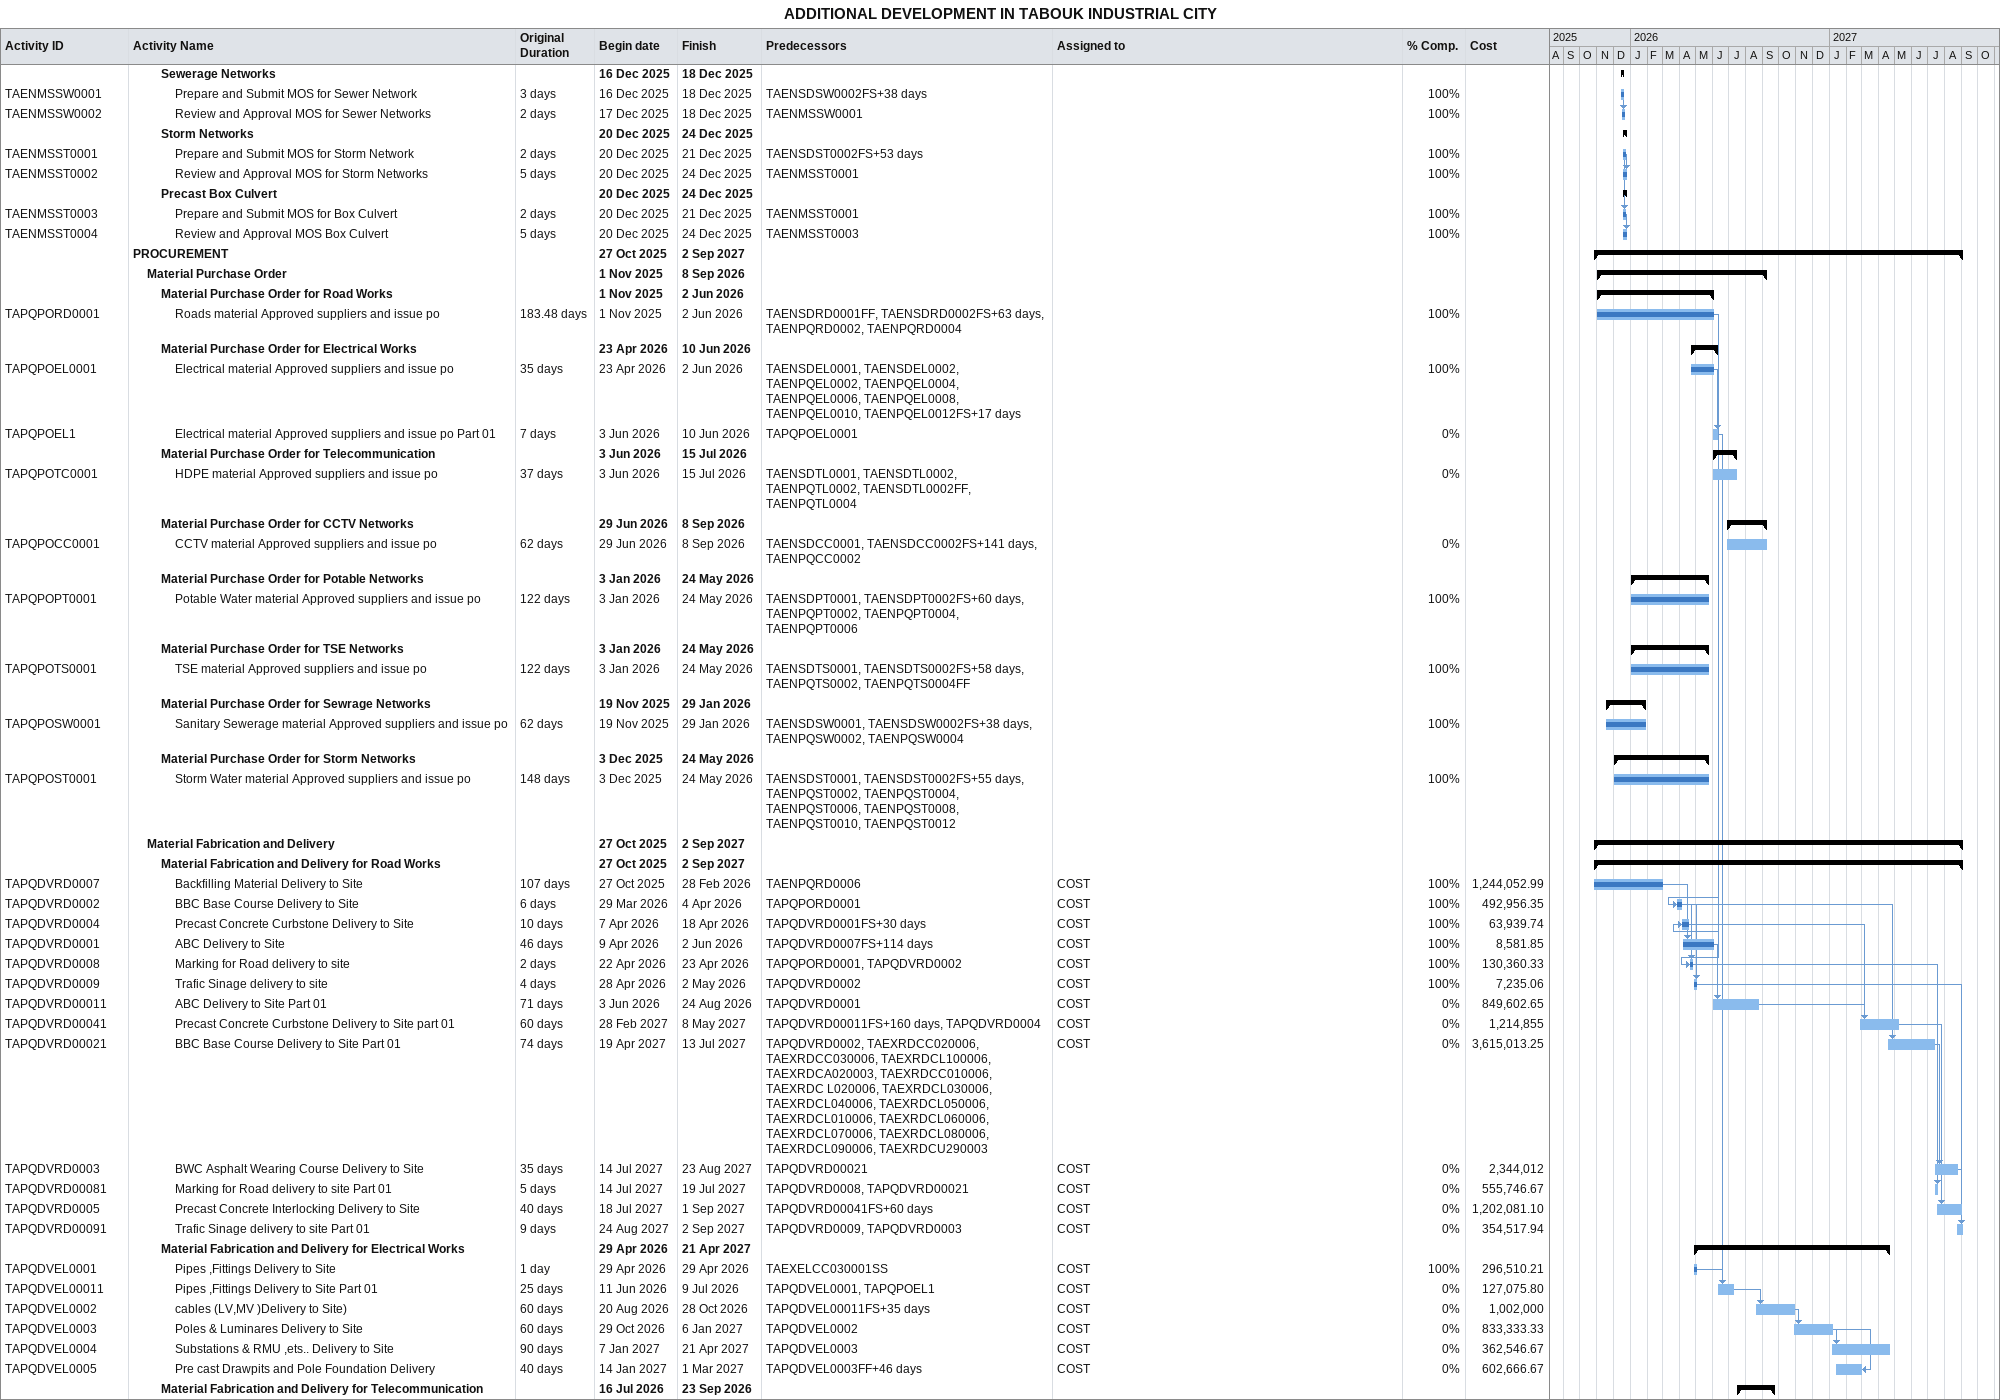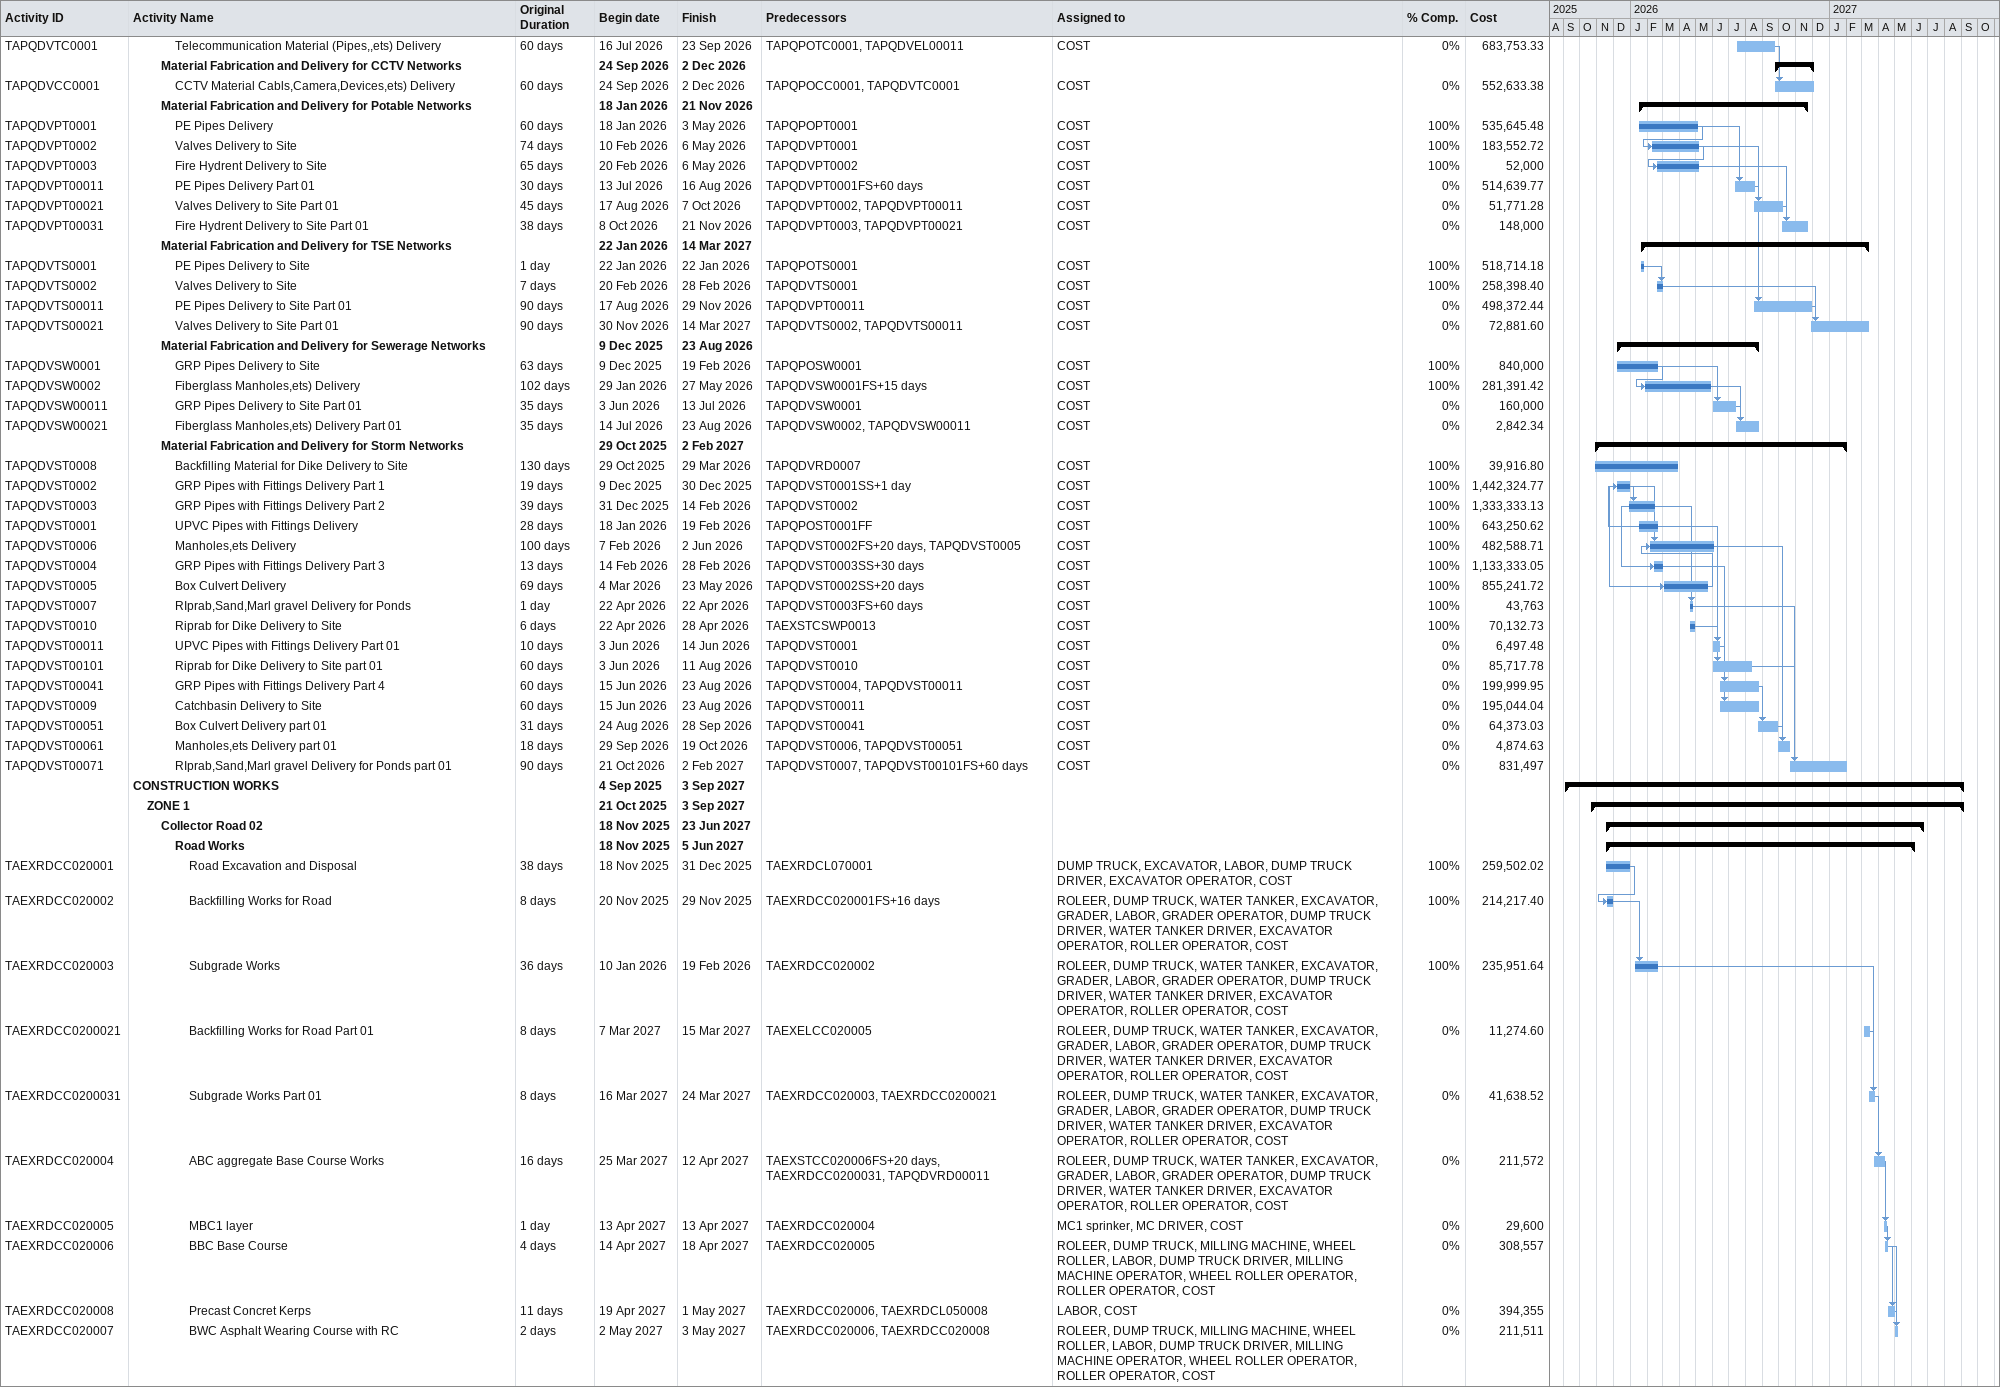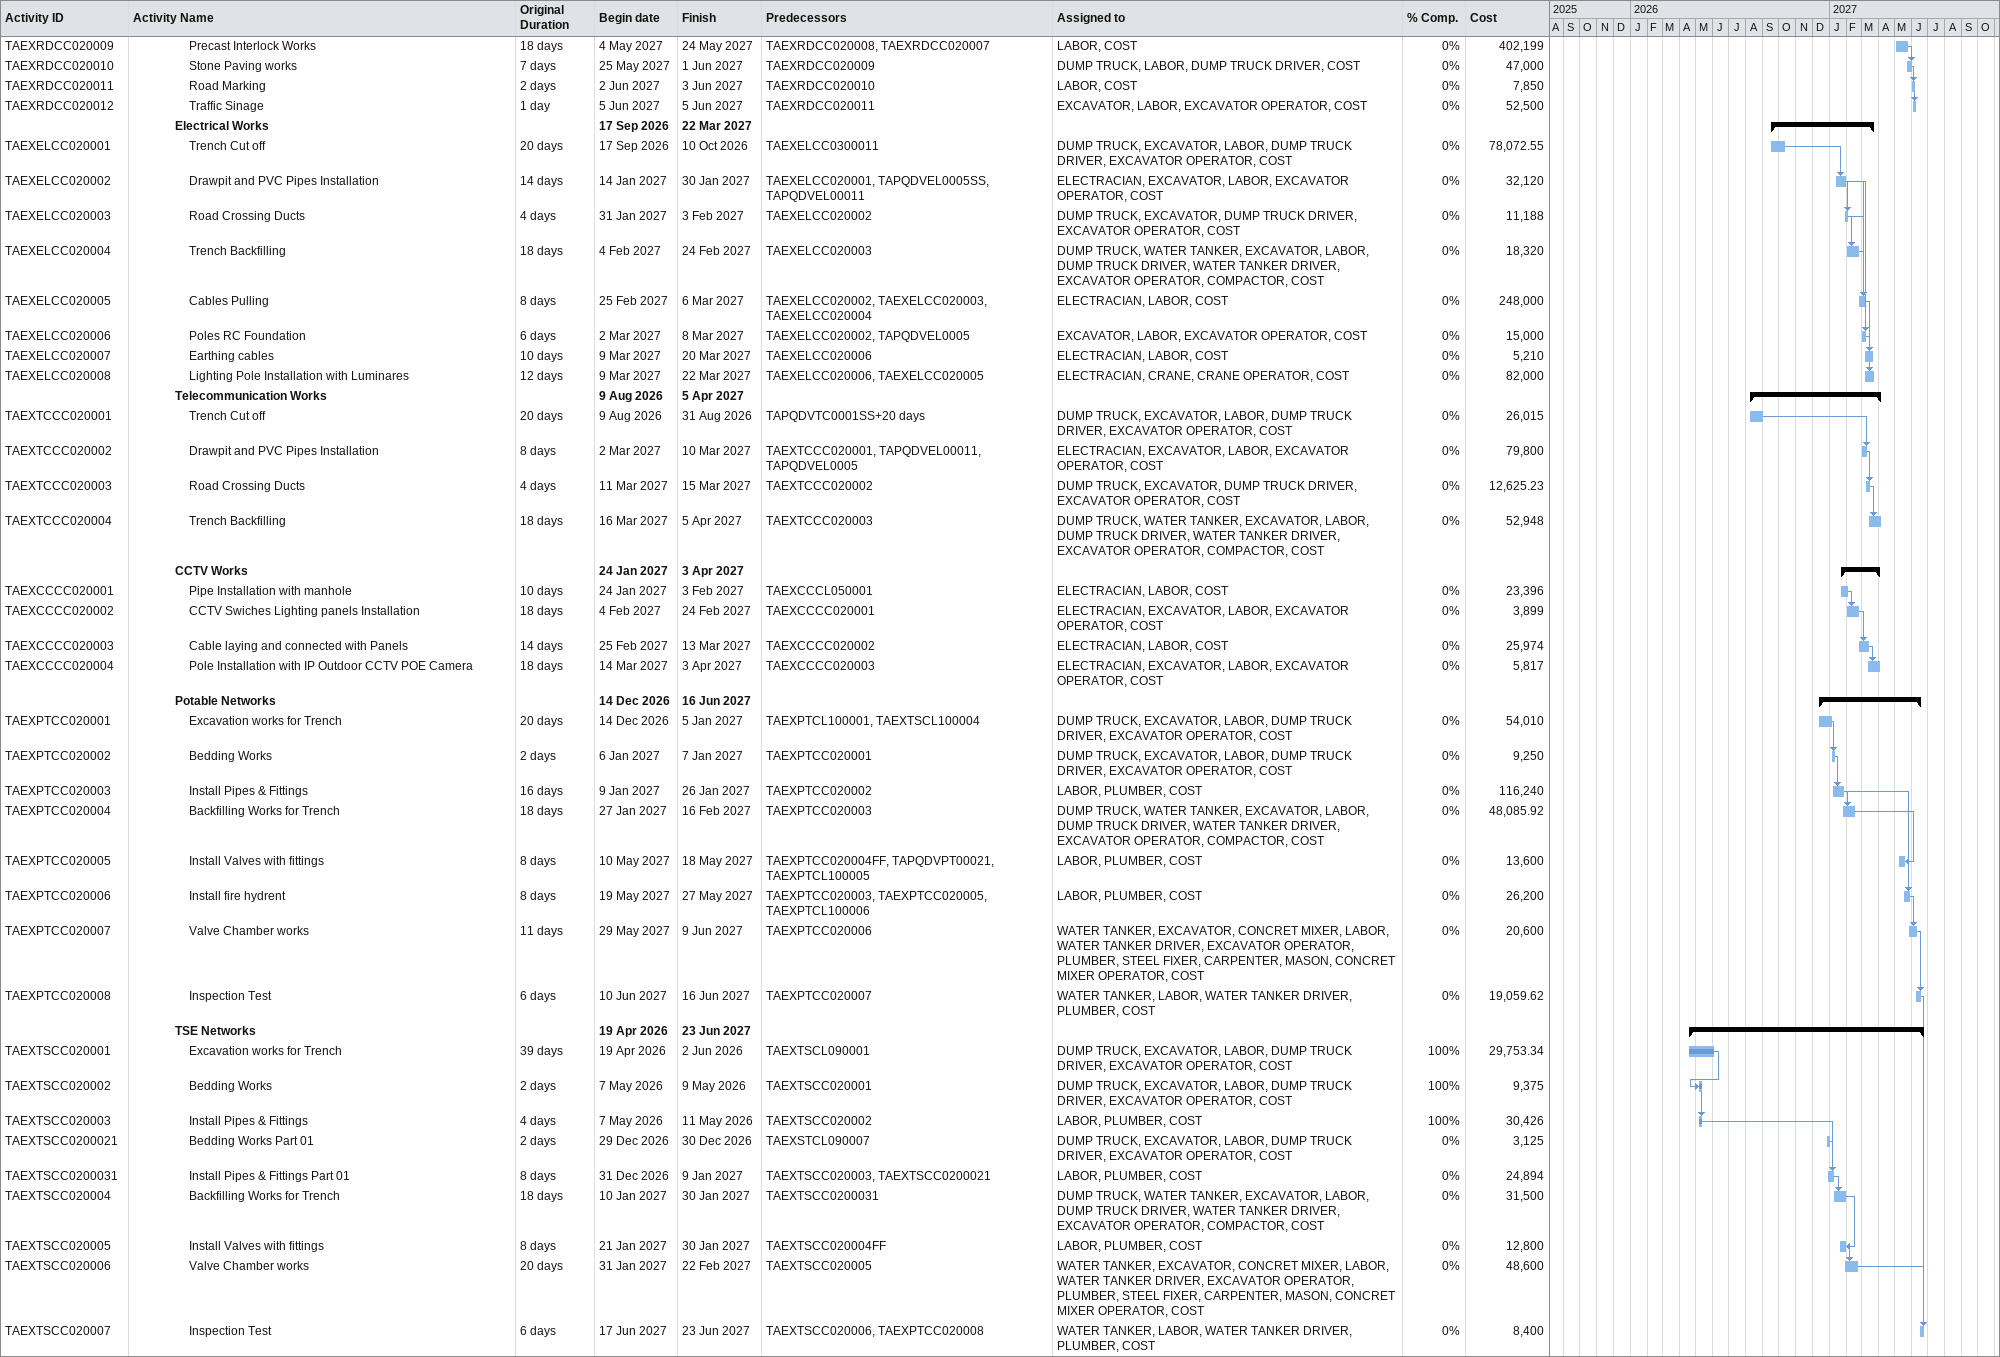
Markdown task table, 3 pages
ADDITIONAL DEVELOPMENT IN TABOUK INDUSTRIAL CITY

| ID | Level | Task | Original duration | Start | Finish | Predecessors | Resources | % complete | Cost |
|---|---|---|---|---|---|---|---|---|---|
|  | 3 | **Sewerage Networks** |  | 2025-12-16 | 2025-12-18 |  |  |  |  |
| TAENMSSW0001 | 4 | Prepare and Submit MOS for Sewer Network | 3d | 2025-12-16 | 2025-12-18 | TAENSDSW0002FS+38d |  | 100 |  |
| TAENMSSW0002 | 4 | Review and Approval MOS for Sewer Networks | 2d | 2025-12-17 | 2025-12-18 | TAENMSSW0001 |  | 100 |  |
|  | 3 | **Storm Networks** |  | 2025-12-20 | 2025-12-24 |  |  |  |  |
| TAENMSST0001 | 4 | Prepare and Submit MOS for Storm Network | 2d | 2025-12-20 | 2025-12-21 | TAENSDST0002FS+53d |  | 100 |  |
| TAENMSST0002 | 4 | Review and Approval MOS for Storm Networks | 5d | 2025-12-20 | 2025-12-24 | TAENMSST0001 |  | 100 |  |
|  | 3 | **Precast Box Culvert** |  | 2025-12-20 | 2025-12-24 |  |  |  |  |
| TAENMSST0003 | 4 | Prepare and Submit MOS for Box Culvert | 2d | 2025-12-20 | 2025-12-21 | TAENMSST0001 |  | 100 |  |
| TAENMSST0004 | 4 | Review and Approval MOS Box Culvert | 5d | 2025-12-20 | 2025-12-24 | TAENMSST0003 |  | 100 |  |
|  | 1 | **PROCUREMENT** |  | 2025-10-27 | 2027-09-02 |  |  |  |  |
|  | 2 | **Material Purchase Order** |  | 2025-11-01 | 2026-09-08 |  |  |  |  |
|  | 3 | **Material Purchase Order for Road Works** |  | 2025-11-01 | 2026-06-02 |  |  |  |  |
| TAPQPORD0001 | 4 | Roads material Approved suppliers and issue po | 183.48d | 2025-11-01 | 2026-06-02 | TAENSDRD0001FF, TAENSDRD0002FS+63d, TAENPQRD0002, TAENPQRD0004 |  | 100 |  |
|  | 3 | **Material Purchase Order for Electrical Works** |  | 2026-04-23 | 2026-06-10 |  |  |  |  |
| TAPQPOEL0001 | 4 | Electrical material Approved suppliers and issue po | 35d | 2026-04-23 | 2026-06-02 | TAENSDEL0001, TAENSDEL0002, TAENPQEL0002, TAENPQEL0004, TAENPQEL0006, TAENPQEL0008, TAENPQEL0010, TAENPQEL0012FS+17d |  | 100 |  |
| TAPQPOEL1 | 4 | Electrical material Approved suppliers and issue po Part 01 | 7d | 2026-06-03 | 2026-06-10 | TAPQPOEL0001 |  | 0 |  |
|  | 3 | **Material Purchase Order for Telecommunication** |  | 2026-06-03 | 2026-07-15 |  |  |  |  |
| TAPQPOTC0001 | 4 | HDPE material Approved suppliers and issue po | 37d | 2026-06-03 | 2026-07-15 | TAENSDTL0001, TAENSDTL0002, TAENPQTL0002, TAENSDTL0002FF, TAENPQTL0004 |  | 0 |  |
|  | 3 | **Material Purchase Order for CCTV Networks** |  | 2026-06-29 | 2026-09-08 |  |  |  |  |
| TAPQPOCC0001 | 4 | CCTV material Approved suppliers and issue po | 62d | 2026-06-29 | 2026-09-08 | TAENSDCC0001, TAENSDCC0002FS+141d, TAENPQCC0002 |  | 0 |  |
|  | 3 | **Material Purchase Order for Potable Networks** |  | 2026-01-03 | 2026-05-24 |  |  |  |  |
| TAPQPOPT0001 | 4 | Potable Water material Approved suppliers and issue po | 122d | 2026-01-03 | 2026-05-24 | TAENSDPT0001, TAENSDPT0002FS+60d, TAENPQPT0002, TAENPQPT0004, TAENPQPT0006 |  | 100 |  |
|  | 3 | **Material Purchase Order for TSE Networks** |  | 2026-01-03 | 2026-05-24 |  |  |  |  |
| TAPQPOTS0001 | 4 | TSE material Approved suppliers and issue po | 122d | 2026-01-03 | 2026-05-24 | TAENSDTS0001, TAENSDTS0002FS+58d, TAENPQTS0002, TAENPQTS0004FF |  | 100 |  |
|  | 3 | **Material Purchase Order for Sewrage Networks** |  | 2025-11-19 | 2026-01-29 |  |  |  |  |
| TAPQPOSW0001 | 4 | Sanitary Sewerage material Approved suppliers and issue po | 62d | 2025-11-19 | 2026-01-29 | TAENSDSW0001, TAENSDSW0002FS+38d, TAENPQSW0002, TAENPQSW0004 |  | 100 |  |
|  | 3 | **Material Purchase Order for Storm Networks** |  | 2025-12-03 | 2026-05-24 |  |  |  |  |
| TAPQPOST0001 | 4 | Storm Water material Approved suppliers and issue po | 148d | 2025-12-03 | 2026-05-24 | TAENSDST0001, TAENSDST0002FS+55d, TAENPQST0002, TAENPQST0004, TAENPQST0006, TAENPQST0008, TAENPQST0010, TAENPQST0012 |  | 100 |  |
|  | 2 | **Material Fabrication and Delivery** |  | 2025-10-27 | 2027-09-02 |  |  |  |  |
|  | 3 | **Material Fabrication and Delivery for Road Works** |  | 2025-10-27 | 2027-09-02 |  |  |  |  |
| TAPQDVRD0007 | 4 | Backfilling Material Delivery to Site | 107d | 2025-10-27 | 2026-02-28 | TAENPQRD0006 | COST | 100 | 1244052.99 |
| TAPQDVRD0002 | 4 | BBC Base Course Delivery to Site | 6d | 2026-03-29 | 2026-04-04 | TAPQPORD0001 | COST | 100 | 492956.35 |
| TAPQDVRD0004 | 4 | Precast Concrete Curbstone Delivery to Site | 10d | 2026-04-07 | 2026-04-18 | TAPQDVRD0001FS+30d | COST | 100 | 63939.74 |
| TAPQDVRD0001 | 4 | ABC Delivery to Site | 46d | 2026-04-09 | 2026-06-02 | TAPQDVRD0007FS+114d | COST | 100 | 8581.85 |
| TAPQDVRD0008 | 4 | Marking for Road delivery to site | 2d | 2026-04-22 | 2026-04-23 | TAPQPORD0001, TAPQDVRD0002 | COST | 100 | 130360.33 |
| TAPQDVRD0009 | 4 | Trafic Sinage delivery to site | 4d | 2026-04-28 | 2026-05-02 | TAPQDVRD0002 | COST | 100 | 7235.06 |
| TAPQDVRD00011 | 4 | ABC Delivery to Site Part 01 | 71d | 2026-06-03 | 2026-08-24 | TAPQDVRD0001 | COST | 0 | 849602.65 |
| TAPQDVRD00041 | 4 | Precast Concrete Curbstone Delivery to Site part 01 | 60d | 2027-02-28 | 2027-05-08 | TAPQDVRD00011FS+160d, TAPQDVRD0004 | COST | 0 | 1214855 |
| TAPQDVRD00021 | 4 | BBC Base Course Delivery to Site Part 01 | 74d | 2027-04-19 | 2027-07-13 | TAPQDVRD0002, TAEXRDCC020006, TAEXRDCC030006, TAEXRDCL100006, TAEXRDCA020003, TAEXRDCC010006, TAEXRDC L020006, TAEXRDCL030006, TAEXRDCL040006, TAEXRDCL050006, TAEXRDCL010006, TAEXRDCL060006, TAEXRDCL070006, TAEXRDCL080006, TAEXRDCL090006, TAEXRDCU290003 | COST | 0 | 3615013.25 |
| TAPQDVRD0003 | 4 | BWC Asphalt Wearing Course Delivery to Site | 35d | 2027-07-14 | 2027-08-23 | TAPQDVRD00021 | COST | 0 | 2344012 |
| TAPQDVRD00081 | 4 | Marking for Road delivery to site Part 01 | 5d | 2027-07-14 | 2027-07-19 | TAPQDVRD0008, TAPQDVRD00021 | COST | 0 | 555746.67 |
| TAPQDVRD0005 | 4 | Precast Concrete Interlocking Delivery to Site | 40d | 2027-07-18 | 2027-09-01 | TAPQDVRD00041FS+60d | COST | 0 | 1202081.10 |
| TAPQDVRD00091 | 4 | Trafic Sinage delivery to site Part 01 | 9d | 2027-08-24 | 2027-09-02 | TAPQDVRD0009, TAPQDVRD0003 | COST | 0 | 354517.94 |
|  | 3 | **Material Fabrication and Delivery for Electrical Works** |  | 2026-04-29 | 2027-04-21 |  |  |  |  |
| TAPQDVEL0001 | 4 | Pipes ,Fittings Delivery to Site | 1d | 2026-04-29 | 2026-04-29 | TAEXELCC030001SS | COST | 100 | 296510.21 |
| TAPQDVEL00011 | 4 | Pipes ,Fittings Delivery to Site Part 01 | 25d | 2026-06-11 | 2026-07-09 | TAPQDVEL0001, TAPQPOEL1 | COST | 0 | 127075.80 |
| TAPQDVEL0002 | 4 | cables (LV,MV )Delivery to Site) | 60d | 2026-08-20 | 2026-10-28 | TAPQDVEL00011FS+35d | COST | 0 | 1002000 |
| TAPQDVEL0003 | 4 | Poles & Luminares Delivery to Site | 60d | 2026-10-29 | 2027-01-06 | TAPQDVEL0002 | COST | 0 | 833333.33 |
| TAPQDVEL0004 | 4 | Substations & RMU ,ets.. Delivery to Site | 90d | 2027-01-07 | 2027-04-21 | TAPQDVEL0003 | COST | 0 | 362546.67 |
| TAPQDVEL0005 | 4 | Pre cast Drawpits and Pole Foundation Delivery | 40d | 2027-01-14 | 2027-03-01 | TAPQDVEL0003FF+46d | COST | 0 | 602666.67 |
|  | 3 | **Material Fabrication and Delivery for Telecommunication** |  | 2026-07-16 | 2026-09-23 |  |  |  |  |
| TAPQDVTC0001 | 4 | Telecommunication Material (Pipes,,ets) Delivery | 60d | 2026-07-16 | 2026-09-23 | TAPQPOTC0001, TAPQDVEL00011 | COST | 0 | 683753.33 |
|  | 3 | **Material Fabrication and Delivery for CCTV Networks** |  | 2026-09-24 | 2026-12-02 |  |  |  |  |
| TAPQDVCC0001 | 4 | CCTV Material Cabls,Camera,Devices,ets) Delivery | 60d | 2026-09-24 | 2026-12-02 | TAPQPOCC0001, TAPQDVTC0001 | COST | 0 | 552633.38 |
|  | 3 | **Material Fabrication and Delivery for Potable Networks** |  | 2026-01-18 | 2026-11-21 |  |  |  |  |
| TAPQDVPT0001 | 4 | PE Pipes Delivery | 60d | 2026-01-18 | 2026-05-03 | TAPQPOPT0001 | COST | 100 | 535645.48 |
| TAPQDVPT0002 | 4 | Valves Delivery to Site | 74d | 2026-02-10 | 2026-05-06 | TAPQDVPT0001 | COST | 100 | 183552.72 |
| TAPQDVPT0003 | 4 | Fire Hydrent Delivery to Site | 65d | 2026-02-20 | 2026-05-06 | TAPQDVPT0002 | COST | 100 | 52000 |
| TAPQDVPT00011 | 4 | PE Pipes Delivery Part 01 | 30d | 2026-07-13 | 2026-08-16 | TAPQDVPT0001FS+60d | COST | 0 | 514639.77 |
| TAPQDVPT00021 | 4 | Valves Delivery to Site Part 01 | 45d | 2026-08-17 | 2026-10-07 | TAPQDVPT0002, TAPQDVPT00011 | COST | 0 | 51771.28 |
| TAPQDVPT00031 | 4 | Fire Hydrent Delivery to Site Part 01 | 38d | 2026-10-08 | 2026-11-21 | TAPQDVPT0003, TAPQDVPT00021 | COST | 0 | 148000 |
|  | 3 | **Material Fabrication and Delivery for TSE Networks** |  | 2026-01-22 | 2027-03-14 |  |  |  |  |
| TAPQDVTS0001 | 4 | PE Pipes Delivery to Site | 1d | 2026-01-22 | 2026-01-22 | TAPQPOTS0001 | COST | 100 | 518714.18 |
| TAPQDVTS0002 | 4 | Valves Delivery to Site | 7d | 2026-02-20 | 2026-02-28 | TAPQDVTS0001 | COST | 100 | 258398.40 |
| TAPQDVTS00011 | 4 | PE Pipes Delivery to Site Part 01 | 90d | 2026-08-17 | 2026-11-29 | TAPQDVPT00011 | COST | 0 | 498372.44 |
| TAPQDVTS00021 | 4 | Valves Delivery to Site Part 01 | 90d | 2026-11-30 | 2027-03-14 | TAPQDVTS0002, TAPQDVTS00011 | COST | 0 | 72881.60 |
|  | 3 | **Material Fabrication and Delivery for Sewerage Networks** |  | 2025-12-09 | 2026-08-23 |  |  |  |  |
| TAPQDVSW0001 | 4 | GRP Pipes Delivery to Site | 63d | 2025-12-09 | 2026-02-19 | TAPQPOSW0001 | COST | 100 | 840000 |
| TAPQDVSW0002 | 4 | Fiberglass Manholes,ets) Delivery | 102d | 2026-01-29 | 2026-05-27 | TAPQDVSW0001FS+15d | COST | 100 | 281391.42 |
| TAPQDVSW00011 | 4 | GRP Pipes Delivery to Site Part 01 | 35d | 2026-06-03 | 2026-07-13 | TAPQDVSW0001 | COST | 0 | 160000 |
| TAPQDVSW00021 | 4 | Fiberglass Manholes,ets) Delivery Part 01 | 35d | 2026-07-14 | 2026-08-23 | TAPQDVSW0002, TAPQDVSW00011 | COST | 0 | 2842.34 |
|  | 3 | **Material Fabrication and Delivery for Storm Networks** |  | 2025-10-29 | 2027-02-02 |  |  |  |  |
| TAPQDVST0008 | 4 | Backfilling Material for Dike Delivery to Site | 130d | 2025-10-29 | 2026-03-29 | TAPQDVRD0007 | COST | 100 | 39916.80 |
| TAPQDVST0002 | 4 | GRP Pipes with Fittings Delivery Part 1 | 19d | 2025-12-09 | 2025-12-30 | TAPQDVST0001SS+1d | COST | 100 | 1442324.77 |
| TAPQDVST0003 | 4 | GRP Pipes with Fittings Delivery Part 2 | 39d | 2025-12-31 | 2026-02-14 | TAPQDVST0002 | COST | 100 | 1333333.13 |
| TAPQDVST0001 | 4 | UPVC Pipes with Fittings Delivery | 28d | 2026-01-18 | 2026-02-19 | TAPQPOST0001FF | COST | 100 | 643250.62 |
| TAPQDVST0006 | 4 | Manholes,ets Delivery | 100d | 2026-02-07 | 2026-06-02 | TAPQDVST0002FS+20d, TAPQDVST0005 | COST | 100 | 482588.71 |
| TAPQDVST0004 | 4 | GRP Pipes with Fittings Delivery Part 3 | 13d | 2026-02-14 | 2026-02-28 | TAPQDVST0003SS+30d | COST | 100 | 1133333.05 |
| TAPQDVST0005 | 4 | Box Culvert Delivery | 69d | 2026-03-04 | 2026-05-23 | TAPQDVST0002SS+20d | COST | 100 | 855241.72 |
| TAPQDVST0007 | 4 | RIprab,Sand,Marl gravel Delivery for Ponds | 1d | 2026-04-22 | 2026-04-22 | TAPQDVST0003FS+60d | COST | 100 | 43763 |
| TAPQDVST0010 | 4 | Riprab for Dike Delivery to Site | 6d | 2026-04-22 | 2026-04-28 | TAEXSTCSWP0013 | COST | 100 | 70132.73 |
| TAPQDVST00011 | 4 | UPVC Pipes with Fittings Delivery Part 01 | 10d | 2026-06-03 | 2026-06-14 | TAPQDVST0001 | COST | 0 | 6497.48 |
| TAPQDVST00101 | 4 | Riprab for Dike Delivery to Site part 01 | 60d | 2026-06-03 | 2026-08-11 | TAPQDVST0010 | COST | 0 | 85717.78 |
| TAPQDVST00041 | 4 | GRP Pipes with Fittings Delivery Part 4 | 60d | 2026-06-15 | 2026-08-23 | TAPQDVST0004, TAPQDVST00011 | COST | 0 | 199999.95 |
| TAPQDVST0009 | 4 | Catchbasin Delivery to Site | 60d | 2026-06-15 | 2026-08-23 | TAPQDVST00011 | COST | 0 | 195044.04 |
| TAPQDVST00051 | 4 | Box Culvert Delivery part 01 | 31d | 2026-08-24 | 2026-09-28 | TAPQDVST00041 | COST | 0 | 64373.03 |
| TAPQDVST00061 | 4 | Manholes,ets Delivery part 01 | 18d | 2026-09-29 | 2026-10-19 | TAPQDVST0006, TAPQDVST00051 | COST | 0 | 4874.63 |
| TAPQDVST00071 | 4 | RIprab,Sand,Marl gravel Delivery for Ponds part 01 | 90d | 2026-10-21 | 2027-02-02 | TAPQDVST0007, TAPQDVST00101FS+60d | COST | 0 | 831497 |
|  | 1 | **CONSTRUCTION WORKS** |  | 2025-09-04 | 2027-09-03 |  |  |  |  |
|  | 2 | **ZONE 1** |  | 2025-10-21 | 2027-09-03 |  |  |  |  |
|  | 3 | **Collector Road 02** |  | 2025-11-18 | 2027-06-23 |  |  |  |  |
|  | 4 | **Road Works** |  | 2025-11-18 | 2027-06-05 |  |  |  |  |
| TAEXRDCC020001 | 5 | Road Excavation and Disposal | 38d | 2025-11-18 | 2025-12-31 | TAEXRDCL070001 | DUMP TRUCK, EXCAVATOR, LABOR, DUMP TRUCK DRIVER, EXCAVATOR OPERATOR, COST | 100 | 259502.02 |
| TAEXRDCC020002 | 5 | Backfilling Works for Road | 8d | 2025-11-20 | 2025-11-29 | TAEXRDCC020001FS+16d | ROLEER, DUMP TRUCK, WATER TANKER, EXCAVATOR, GRADER, LABOR, GRADER OPERATOR, DUMP TRUCK DRIVER, WATER TANKER DRIVER, EXCAVATOR OPERATOR, ROLLER OPERATOR, COST | 100 | 214217.40 |
| TAEXRDCC020003 | 5 | Subgrade Works | 36d | 2026-01-10 | 2026-02-19 | TAEXRDCC020002 | ROLEER, DUMP TRUCK, WATER TANKER, EXCAVATOR, GRADER, LABOR, GRADER OPERATOR, DUMP TRUCK DRIVER, WATER TANKER DRIVER, EXCAVATOR OPERATOR, ROLLER OPERATOR, COST | 100 | 235951.64 |
| TAEXRDCC0200021 | 5 | Backfilling Works for Road Part 01 | 8d | 2027-03-07 | 2027-03-15 | TAEXELCC020005 | ROLEER, DUMP TRUCK, WATER TANKER, EXCAVATOR, GRADER, LABOR, GRADER OPERATOR, DUMP TRUCK DRIVER, WATER TANKER DRIVER, EXCAVATOR OPERATOR, ROLLER OPERATOR, COST | 0 | 11274.60 |
| TAEXRDCC0200031 | 5 | Subgrade Works Part 01 | 8d | 2027-03-16 | 2027-03-24 | TAEXRDCC020003, TAEXRDCC0200021 | ROLEER, DUMP TRUCK, WATER TANKER, EXCAVATOR, GRADER, LABOR, GRADER OPERATOR, DUMP TRUCK DRIVER, WATER TANKER DRIVER, EXCAVATOR OPERATOR, ROLLER OPERATOR, COST | 0 | 41638.52 |
| TAEXRDCC020004 | 5 | ABC aggregate Base Course Works | 16d | 2027-03-25 | 2027-04-12 | TAEXSTCC020006FS+20d, TAEXRDCC0200031, TAPQDVRD00011 | ROLEER, DUMP TRUCK, WATER TANKER, EXCAVATOR, GRADER, LABOR, GRADER OPERATOR, DUMP TRUCK DRIVER, WATER TANKER DRIVER, EXCAVATOR OPERATOR, ROLLER OPERATOR, COST | 0 | 211572 |
| TAEXRDCC020005 | 5 | MBC1 layer | 1d | 2027-04-13 | 2027-04-13 | TAEXRDCC020004 | MC1 sprinker, MC DRIVER, COST | 0 | 29600 |
| TAEXRDCC020006 | 5 | BBC Base Course | 4d | 2027-04-14 | 2027-04-18 | TAEXRDCC020005 | ROLEER, DUMP TRUCK, MILLING MACHINE, WHEEL ROLLER, LABOR, DUMP TRUCK DRIVER, MILLING MACHINE OPERATOR, WHEEL ROLLER OPERATOR, ROLLER OPERATOR, COST | 0 | 308557 |
| TAEXRDCC020008 | 5 | Precast Concret Kerps | 11d | 2027-04-19 | 2027-05-01 | TAEXRDCC020006, TAEXRDCL050008 | LABOR, COST | 0 | 394355 |
| TAEXRDCC020007 | 5 | BWC Asphalt Wearing Course with RC | 2d | 2027-05-02 | 2027-05-03 | TAEXRDCC020006, TAEXRDCC020008 | ROLEER, DUMP TRUCK, MILLING MACHINE, WHEEL ROLLER, LABOR, DUMP TRUCK DRIVER, MILLING MACHINE OPERATOR, WHEEL ROLLER OPERATOR, ROLLER OPERATOR, COST | 0 | 211511 |
| TAEXRDCC020009 | 5 | Precast Interlock Works | 18d | 2027-05-04 | 2027-05-24 | TAEXRDCC020008, TAEXRDCC020007 | LABOR, COST | 0 | 402199 |
| TAEXRDCC020010 | 5 | Stone Paving works | 7d | 2027-05-25 | 2027-06-01 | TAEXRDCC020009 | DUMP TRUCK, LABOR, DUMP TRUCK DRIVER, COST | 0 | 47000 |
| TAEXRDCC020011 | 5 | Road Marking | 2d | 2027-06-02 | 2027-06-03 | TAEXRDCC020010 | LABOR, COST | 0 | 7850 |
| TAEXRDCC020012 | 5 | Traffic Sinage | 1d | 2027-06-05 | 2027-06-05 | TAEXRDCC020011 | EXCAVATOR, LABOR, EXCAVATOR OPERATOR, COST | 0 | 52500 |
|  | 4 | **Electrical Works** |  | 2026-09-17 | 2027-03-22 |  |  |  |  |
| TAEXELCC020001 | 5 | Trench Cut off | 20d | 2026-09-17 | 2026-10-10 | TAEXELCC0300011 | DUMP TRUCK, EXCAVATOR, LABOR, DUMP TRUCK DRIVER, EXCAVATOR OPERATOR, COST | 0 | 78072.55 |
| TAEXELCC020002 | 5 | Drawpit and PVC Pipes Installation | 14d | 2027-01-14 | 2027-01-30 | TAEXELCC020001, TAPQDVEL0005SS, TAPQDVEL00011 | ELECTRACIAN, EXCAVATOR, LABOR, EXCAVATOR OPERATOR, COST | 0 | 32120 |
| TAEXELCC020003 | 5 | Road Crossing Ducts | 4d | 2027-01-31 | 2027-02-03 | TAEXELCC020002 | DUMP TRUCK, EXCAVATOR, DUMP TRUCK DRIVER, EXCAVATOR OPERATOR, COST | 0 | 11188 |
| TAEXELCC020004 | 5 | Trench Backfilling | 18d | 2027-02-04 | 2027-02-24 | TAEXELCC020003 | DUMP TRUCK, WATER TANKER, EXCAVATOR, LABOR, DUMP TRUCK DRIVER, WATER TANKER DRIVER, EXCAVATOR OPERATOR, COMPACTOR, COST | 0 | 18320 |
| TAEXELCC020005 | 5 | Cables Pulling | 8d | 2027-02-25 | 2027-03-06 | TAEXELCC020002, TAEXELCC020003, TAEXELCC020004 | ELECTRACIAN, LABOR, COST | 0 | 248000 |
| TAEXELCC020006 | 5 | Poles RC Foundation | 6d | 2027-03-02 | 2027-03-08 | TAEXELCC020002, TAPQDVEL0005 | EXCAVATOR, LABOR, EXCAVATOR OPERATOR, COST | 0 | 15000 |
| TAEXELCC020007 | 5 | Earthing cables | 10d | 2027-03-09 | 2027-03-20 | TAEXELCC020006 | ELECTRACIAN, LABOR, COST | 0 | 5210 |
| TAEXELCC020008 | 5 | Lighting Pole Installation with Luminares | 12d | 2027-03-09 | 2027-03-22 | TAEXELCC020006, TAEXELCC020005 | ELECTRACIAN, CRANE, CRANE OPERATOR, COST | 0 | 82000 |
|  | 4 | **Telecommunication Works** |  | 2026-08-09 | 2027-04-05 |  |  |  |  |
| TAEXTCCC020001 | 5 | Trench Cut off | 20d | 2026-08-09 | 2026-08-31 | TAPQDVTC0001SS+20d | DUMP TRUCK, EXCAVATOR, LABOR, DUMP TRUCK DRIVER, EXCAVATOR OPERATOR, COST | 0 | 26015 |
| TAEXTCCC020002 | 5 | Drawpit and PVC Pipes Installation | 8d | 2027-03-02 | 2027-03-10 | TAEXTCCC020001, TAPQDVEL00011, TAPQDVEL0005 | ELECTRACIAN, EXCAVATOR, LABOR, EXCAVATOR OPERATOR, COST | 0 | 79800 |
| TAEXTCCC020003 | 5 | Road Crossing Ducts | 4d | 2027-03-11 | 2027-03-15 | TAEXTCCC020002 | DUMP TRUCK, EXCAVATOR, DUMP TRUCK DRIVER, EXCAVATOR OPERATOR, COST | 0 | 12625.23 |
| TAEXTCCC020004 | 5 | Trench Backfilling | 18d | 2027-03-16 | 2027-04-05 | TAEXTCCC020003 | DUMP TRUCK, WATER TANKER, EXCAVATOR, LABOR, DUMP TRUCK DRIVER, WATER TANKER DRIVER, EXCAVATOR OPERATOR, COMPACTOR, COST | 0 | 52948 |
|  | 4 | **CCTV Works** |  | 2027-01-24 | 2027-04-03 |  |  |  |  |
| TAEXCCCC020001 | 5 | Pipe Installation with manhole | 10d | 2027-01-24 | 2027-02-03 | TAEXCCCL050001 | ELECTRACIAN, LABOR, COST | 0 | 23396 |
| TAEXCCCC020002 | 5 | CCTV Swiches Lighting panels Installation | 18d | 2027-02-04 | 2027-02-24 | TAEXCCCC020001 | ELECTRACIAN, EXCAVATOR, LABOR, EXCAVATOR OPERATOR, COST | 0 | 3899 |
| TAEXCCCC020003 | 5 | Cable laying and connected with Panels | 14d | 2027-02-25 | 2027-03-13 | TAEXCCCC020002 | ELECTRACIAN, LABOR, COST | 0 | 25974 |
| TAEXCCCC020004 | 5 | Pole Installation with IP Outdoor CCTV POE Camera | 18d | 2027-03-14 | 2027-04-03 | TAEXCCCC020003 | ELECTRACIAN, EXCAVATOR, LABOR, EXCAVATOR OPERATOR, COST | 0 | 5817 |
|  | 4 | **Potable Networks** |  | 2026-12-14 | 2027-06-16 |  |  |  |  |
| TAEXPTCC020001 | 5 | Excavation works for Trench | 20d | 2026-12-14 | 2027-01-05 | TAEXPTCL100001, TAEXTSCL100004 | DUMP TRUCK, EXCAVATOR, LABOR, DUMP TRUCK DRIVER, EXCAVATOR OPERATOR, COST | 0 | 54010 |
| TAEXPTCC020002 | 5 | Bedding Works | 2d | 2027-01-06 | 2027-01-07 | TAEXPTCC020001 | DUMP TRUCK, EXCAVATOR, LABOR, DUMP TRUCK DRIVER, EXCAVATOR OPERATOR, COST | 0 | 9250 |
| TAEXPTCC020003 | 5 | Install Pipes & Fittings | 16d | 2027-01-09 | 2027-01-26 | TAEXPTCC020002 | LABOR, PLUMBER, COST | 0 | 116240 |
| TAEXPTCC020004 | 5 | Backfilling Works for Trench | 18d | 2027-01-27 | 2027-02-16 | TAEXPTCC020003 | DUMP TRUCK, WATER TANKER, EXCAVATOR, LABOR, DUMP TRUCK DRIVER, WATER TANKER DRIVER, EXCAVATOR OPERATOR, COMPACTOR, COST | 0 | 48085.92 |
| TAEXPTCC020005 | 5 | Install Valves with fittings | 8d | 2027-05-10 | 2027-05-18 | TAEXPTCC020004FF, TAPQDVPT00021, TAEXPTCL100005 | LABOR, PLUMBER, COST | 0 | 13600 |
| TAEXPTCC020006 | 5 | Install fire hydrent | 8d | 2027-05-19 | 2027-05-27 | TAEXPTCC020003, TAEXPTCC020005, TAEXPTCL100006 | LABOR, PLUMBER, COST | 0 | 26200 |
| TAEXPTCC020007 | 5 | Valve Chamber works | 11d | 2027-05-29 | 2027-06-09 | TAEXPTCC020006 | WATER TANKER, EXCAVATOR, CONCRET MIXER, LABOR, WATER TANKER DRIVER, EXCAVATOR OPERATOR, PLUMBER, STEEL FIXER, CARPENTER, MASON, CONCRET MIXER OPERATOR, COST | 0 | 20600 |
| TAEXPTCC020008 | 5 | Inspection Test | 6d | 2027-06-10 | 2027-06-16 | TAEXPTCC020007 | WATER TANKER, LABOR, WATER TANKER DRIVER, PLUMBER, COST | 0 | 19059.62 |
|  | 4 | **TSE Networks** |  | 2026-04-19 | 2027-06-23 |  |  |  |  |
| TAEXTSCC020001 | 5 | Excavation works for Trench | 39d | 2026-04-19 | 2026-06-02 | TAEXTSCL090001 | DUMP TRUCK, EXCAVATOR, LABOR, DUMP TRUCK DRIVER, EXCAVATOR OPERATOR, COST | 100 | 29753.34 |
| TAEXTSCC020002 | 5 | Bedding Works | 2d | 2026-05-07 | 2026-05-09 | TAEXTSCC020001 | DUMP TRUCK, EXCAVATOR, LABOR, DUMP TRUCK DRIVER, EXCAVATOR OPERATOR, COST | 100 | 9375 |
| TAEXTSCC020003 | 5 | Install Pipes & Fittings | 4d | 2026-05-07 | 2026-05-11 | TAEXTSCC020002 | LABOR, PLUMBER, COST | 100 | 30426 |
| TAEXTSCC0200021 | 5 | Bedding Works Part 01 | 2d | 2026-12-29 | 2026-12-30 | TAEXSTCL090007 | DUMP TRUCK, EXCAVATOR, LABOR, DUMP TRUCK DRIVER, EXCAVATOR OPERATOR, COST | 0 | 3125 |
| TAEXTSCC0200031 | 5 | Install Pipes & Fittings Part 01 | 8d | 2026-12-31 | 2027-01-09 | TAEXTSCC020003, TAEXTSCC0200021 | LABOR, PLUMBER, COST | 0 | 24894 |
| TAEXTSCC020004 | 5 | Backfilling Works for Trench | 18d | 2027-01-10 | 2027-01-30 | TAEXTSCC0200031 | DUMP TRUCK, WATER TANKER, EXCAVATOR, LABOR, DUMP TRUCK DRIVER, WATER TANKER DRIVER, EXCAVATOR OPERATOR, COMPACTOR, COST | 0 | 31500 |
| TAEXTSCC020005 | 5 | Install Valves with fittings | 8d | 2027-01-21 | 2027-01-30 | TAEXTSCC020004FF | LABOR, PLUMBER, COST | 0 | 12800 |
| TAEXTSCC020006 | 5 | Valve Chamber works | 20d | 2027-01-31 | 2027-02-22 | TAEXTSCC020005 | WATER TANKER, EXCAVATOR, CONCRET MIXER, LABOR, WATER TANKER DRIVER, EXCAVATOR OPERATOR, PLUMBER, STEEL FIXER, CARPENTER, MASON, CONCRET MIXER OPERATOR, COST | 0 | 48600 |
| TAEXTSCC020007 | 5 | Inspection Test | 6d | 2027-06-17 | 2027-06-23 | TAEXTSCC020006, TAEXPTCC020008 | WATER TANKER, LABOR, WATER TANKER DRIVER, PLUMBER, COST | 0 | 8400 |
